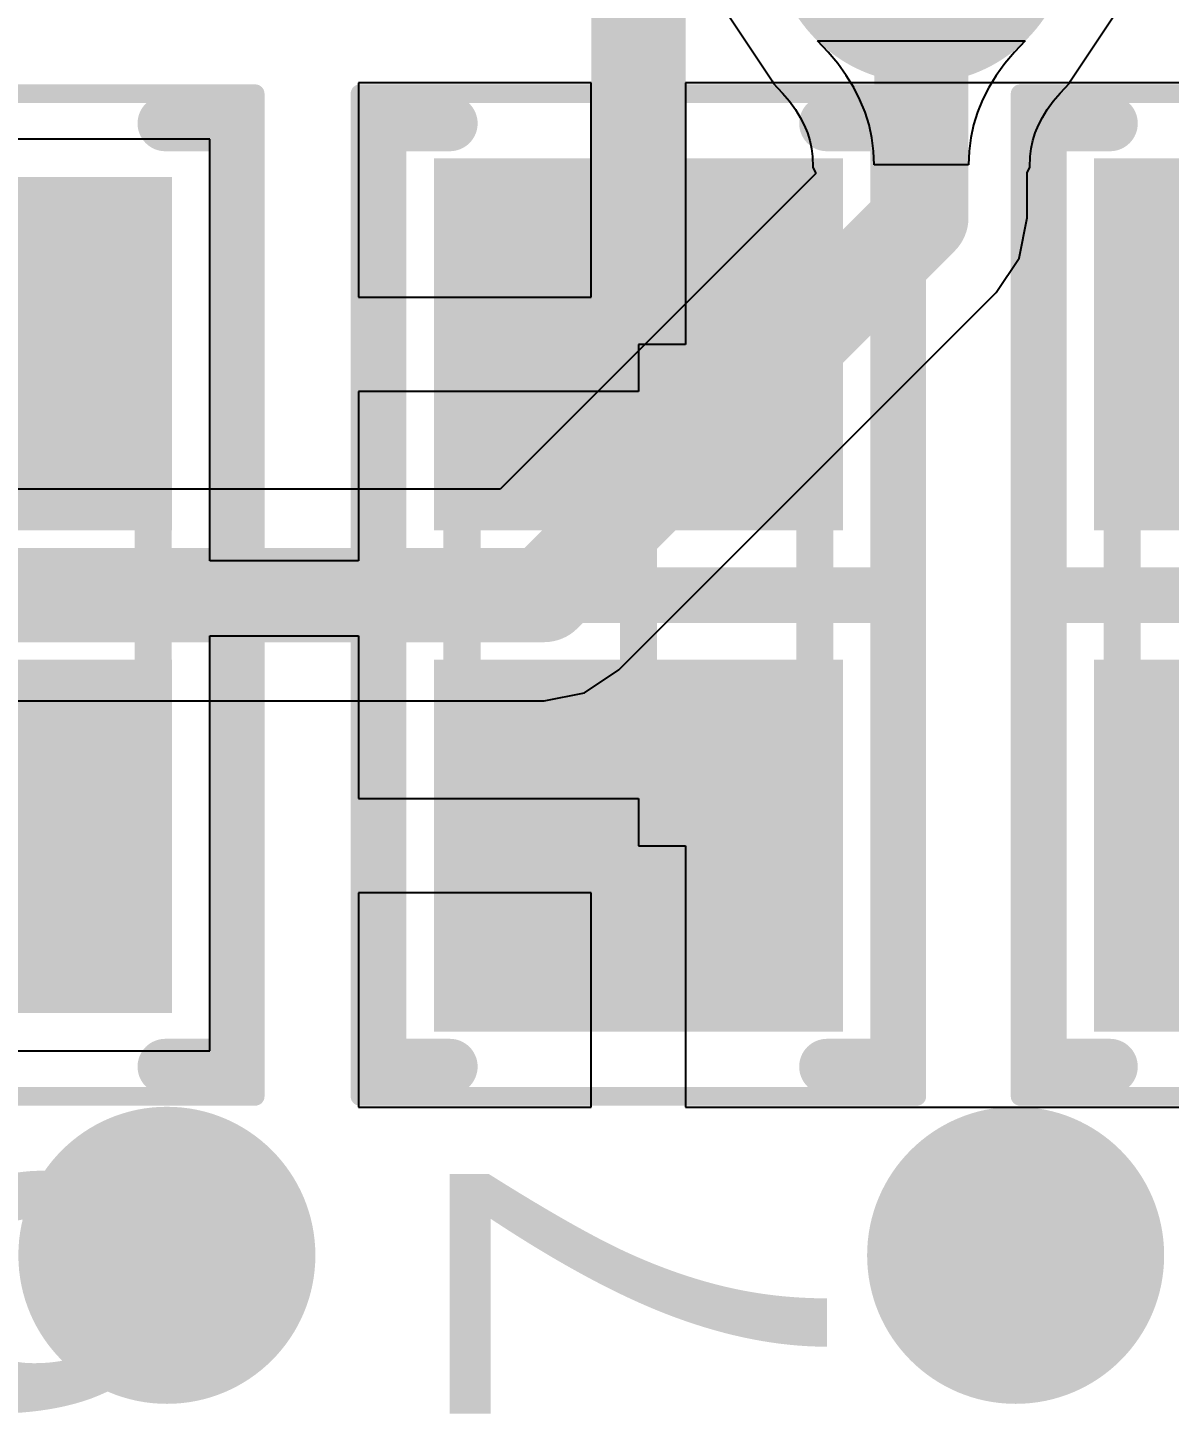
# Model space of a CAD drawing. Header units: inches. Extents: x 0 to 5455, y -5 to 5444.
# Drawn here: x 13.595 to 16.67, y 23.691 to 27.435 of the extents above; entities that cross this region are included whole.
import ezdxf

# ---------------------------------------------------------------- set-up
doc = ezdxf.new("R2010")
doc.units = ezdxf.units.IN
for name, color, linetype in [('Bottom Layer', 5, 'Continuous'), ('Top 3D Body', 56, 'Continuous'), ('Top Courtyard', 56, 'Continuous'), ('Top Layer', 1, 'Continuous'), ('Top Overlay', 2, 'Continuous'), ('Top Paste', 8, 'Continuous'), ('Top Solder', 216, 'Continuous'), ('Via Holes', 16, 'Continuous')]:
    doc.layers.add(name, color=color, linetype=linetype)
doc.styles.add('Arial', font='', dxfattribs={"height": 0.2})
doc.styles.get('Arial').set_extended_font_data('Arial')

# ---------------------------------------------------------------- blocks, each defined once
blk = doc.blocks.new('RES_0603_1608_18')
at = {"layer": 'Top Layer'}
for points in [[(-1.075, -0.475), (-1.075, 0.475), (-0.225, 0.475), (-0.225, -0.475)], [(0.225, -0.475), (0.225, 0.475), (1.075, 0.475), (1.075, -0.475)]]:
    blk.add_hatch(color=1, dxfattribs=at).paths.add_polyline_path(points)
at = {"layer": 'Top Paste'}
for points in [[(-1.075, -0.475), (-1.075, 0.475), (-0.225, 0.475), (-0.225, -0.475)], [(0.225, -0.475), (0.225, 0.475), (1.075, 0.475), (1.075, -0.475)]]:
    blk.add_hatch(color=8, dxfattribs=at).paths.add_polyline_path(points)
at = {"layer": 'Top Solder'}
for points in [[(-1.1258, -0.5258), (-1.1258, 0.5258), (-0.1742, 0.5258), (-0.1742, -0.5258)], [(0.1742, -0.5258), (0.1742, 0.5258), (1.1258, 0.5258), (1.1258, -0.5258)]]:
    blk.add_hatch(color=216, dxfattribs=at).paths.add_polyline_path(points)
at = {"layer": 'Top 3D Body'}
for points in [[(0.875, 0.475, 0.1, 0.1, 0), (-0.875, 0.475, 0.1, 0.1, 0)], [(-0.875, -0.475, 0.1, 0.1, 0), (-0.875, 0.475, 0.1, 0.1, 0)], [(0.875, -0.475, 0.1, 0.1, 0), (0.875, 0.475, 0.1, 0.1, 0)], [(0.875, -0.475, 0.1, 0.1, 0), (-0.875, -0.475, 0.1, 0.1, 0)]]:
    blk.add_lwpolyline(points, format="xyseb", dxfattribs=at)
for points in [[(-0.9, 0.475, 0.05, 0.05, 1), (-0.85, 0.475, 0.05, 0.05, 1)], [(-0.9, 0.475, 0.05, 0.05, 1), (-0.85, 0.475, 0.05, 0.05, 1)], [(0.85, 0.475, 0.05, 0.05, 1), (0.9, 0.475, 0.05, 0.05, 1)], [(0.85, 0.475, 0.05, 0.05, 1), (0.9, 0.475, 0.05, 0.05, 1)], [(-0.9, -0.475, 0.05, 0.05, 1), (-0.85, -0.475, 0.05, 0.05, 1)], [(-0.9, -0.475, 0.05, 0.05, 1), (-0.85, -0.475, 0.05, 0.05, 1)], [(0.85, -0.475, 0.05, 0.05, 1), (0.9, -0.475, 0.05, 0.05, 1)], [(0.85, -0.475, 0.05, 0.05, 1), (0.9, -0.475, 0.05, 0.05, 1)]]:
    blk.add_lwpolyline(points, format="xyseb", close=True, dxfattribs=at)
at = {"layer": 'Top Courtyard'}
for points in [[(1.35, 0.75, 0.05, 0.05, 0), (-1.35, 0.75, 0.05, 0.05, 0)], [(-1.35, -0.75, 0.05, 0.05, 0), (-1.35, 0.75, 0.05, 0.05, 0)], [(1.35, -0.75, 0.05, 0.05, 0), (1.35, 0.75, 0.05, 0.05, 0)], [(0, -0.475, 0.1, 0.1, 0), (0, 0.475, 0.1, 0.1, 0)], [(0.475, 0, 0.1, 0.1, 0), (-0.475, 0, 0.1, 0.1, 0)], [(1.35, -0.75, 0.05, 0.05, 0), (-1.35, -0.75, 0.05, 0.05, 0)]]:
    blk.add_lwpolyline(points, format="xyseb", dxfattribs=at)
for points in [[(-1.3625, 0.75, 0.025, 0.025, 1), (-1.3375, 0.75, 0.025, 0.025, 1)], [(-1.3625, 0.75, 0.025, 0.025, 1), (-1.3375, 0.75, 0.025, 0.025, 1)], [(1.3375, 0.75, 0.025, 0.025, 1), (1.3625, 0.75, 0.025, 0.025, 1)], [(1.3375, 0.75, 0.025, 0.025, 1), (1.3625, 0.75, 0.025, 0.025, 1)], [(-0.025, 0.475, 0.05, 0.05, 1), (0.025, 0.475, 0.05, 0.05, 1)], [(-0.5, 0, 0.05, 0.05, 1), (-0.45, 0, 0.05, 0.05, 1)], [(0.45, 0, 0.05, 0.05, 1), (0.5, 0, 0.05, 0.05, 1)], [(-0.025, -0.475, 0.05, 0.05, 1), (0.025, -0.475, 0.05, 0.05, 1)], [(-1.3625, -0.75, 0.025, 0.025, 1), (-1.3375, -0.75, 0.025, 0.025, 1)], [(-1.3625, -0.75, 0.025, 0.025, 1), (-1.3375, -0.75, 0.025, 0.025, 1)], [(1.3375, -0.75, 0.025, 0.025, 1), (1.3625, -0.75, 0.025, 0.025, 1)], [(1.3375, -0.75, 0.025, 0.025, 1), (1.3625, -0.75, 0.025, 0.025, 1)]]:
    blk.add_lwpolyline(points, format="xyseb", close=True, dxfattribs=at)
at = {"layer": 'Top Overlay'}
for points in [[(1.27, 0.7, 0.15, 0.15, 0), (-1.27, 0.7, 0.15, 0.15, 0)], [(-1.27, 0.508, 0.15, 0.15, 0), (-1.27, 0.7, 0.15, 0.15, 0)], [(0, -0.7, 0.15, 0.15, 0), (0, 0.7, 0.15, 0.15, 0)], [(1.27, 0.508, 0.15, 0.15, 0), (1.27, 0.7, 0.15, 0.15, 0)], [(-1.27, -0.7, 0.15, 0.15, 0), (-1.27, -0.508, 0.15, 0.15, 0)], [(1.27, -0.7, 0.15, 0.15, 0), (1.27, -0.508, 0.15, 0.15, 0)], [(1.27, -0.7, 0.15, 0.15, 0), (-1.27, -0.7, 0.15, 0.15, 0)]]:
    blk.add_lwpolyline(points, format="xyseb", dxfattribs=at)
for points in [[(-1.3075, 0.7, 0.075, 0.075, 1), (-1.2325, 0.7, 0.075, 0.075, 1)], [(-1.3075, 0.7, 0.075, 0.075, 1), (-1.2325, 0.7, 0.075, 0.075, 1)], [(-0.0375, 0.7, 0.075, 0.075, 1), (0.0375, 0.7, 0.075, 0.075, 1)], [(1.2325, 0.7, 0.075, 0.075, 1), (1.3075, 0.7, 0.075, 0.075, 1)], [(1.2325, 0.7, 0.075, 0.075, 1), (1.3075, 0.7, 0.075, 0.075, 1)], [(-1.3075, 0.508, 0.075, 0.075, 1), (-1.2325, 0.508, 0.075, 0.075, 1)], [(1.2325, 0.508, 0.075, 0.075, 1), (1.3075, 0.508, 0.075, 0.075, 1)], [(-1.3075, -0.508, 0.075, 0.075, 1), (-1.2325, -0.508, 0.075, 0.075, 1)], [(1.2325, -0.508, 0.075, 0.075, 1), (1.3075, -0.508, 0.075, 0.075, 1)], [(-1.3075, -0.7, 0.075, 0.075, 1), (-1.2325, -0.7, 0.075, 0.075, 1)], [(-1.3075, -0.7, 0.075, 0.075, 1), (-1.2325, -0.7, 0.075, 0.075, 1)], [(-0.0375, -0.7, 0.075, 0.075, 1), (0.0375, -0.7, 0.075, 0.075, 1)], [(1.2325, -0.7, 0.075, 0.075, 1), (1.3075, -0.7, 0.075, 0.075, 1)], [(1.2325, -0.7, 0.075, 0.075, 1), (1.3075, -0.7, 0.075, 0.075, 1)]]:
    blk.add_lwpolyline(points, format="xyseb", close=True, dxfattribs=at)
blk = doc.blocks.new('CAP_0603_1608_25')
at = {"layer": 'Top Layer'}
for points in [[(-1.125, -0.5), (-1.125, 0.5), (-0.225, 0.5), (-0.225, -0.5)], [(0.225, -0.5), (0.225, 0.5), (1.125, 0.5), (1.125, -0.5)]]:
    blk.add_hatch(color=1, dxfattribs=at).paths.add_polyline_path(points)
at = {"layer": 'Top Paste'}
for points in [[(-1.125, -0.5), (-1.125, 0.5), (-0.225, 0.5), (-0.225, -0.5)], [(0.225, -0.5), (0.225, 0.5), (1.125, 0.5), (1.125, -0.5)]]:
    blk.add_hatch(color=8, dxfattribs=at).paths.add_polyline_path(points)
at = {"layer": 'Top Solder'}
for points in [[(-1.1758, -0.5508), (-1.1758, 0.5508), (-0.1742, 0.5508), (-0.1742, -0.5508)], [(0.1742, -0.5508), (0.1742, 0.5508), (1.1758, 0.5508), (1.1758, -0.5508)]]:
    blk.add_hatch(color=216, dxfattribs=at).paths.add_polyline_path(points)
at = {"layer": 'Top 3D Body'}
for points in [[(-0.875, -0.475, 0.1, 0.1, 0), (-0.875, 0.475, 0.1, 0.1, 0)], [(0.875, 0.475, 0.1, 0.1, 0), (-0.875, 0.475, 0.1, 0.1, 0)], [(0.875, -0.475, 0.1, 0.1, 0), (0.875, 0.475, 0.1, 0.1, 0)], [(0.875, -0.475, 0.1, 0.1, 0), (-0.875, -0.475, 0.1, 0.1, 0)]]:
    blk.add_lwpolyline(points, format="xyseb", dxfattribs=at)
for points in [[(-0.9, 0.475, 0.05, 0.05, 1), (-0.85, 0.475, 0.05, 0.05, 1)], [(-0.9, 0.475, 0.05, 0.05, 1), (-0.85, 0.475, 0.05, 0.05, 1)], [(0.85, 0.475, 0.05, 0.05, 1), (0.9, 0.475, 0.05, 0.05, 1)], [(0.85, 0.475, 0.05, 0.05, 1), (0.9, 0.475, 0.05, 0.05, 1)], [(-0.9, -0.475, 0.05, 0.05, 1), (-0.85, -0.475, 0.05, 0.05, 1)], [(-0.9, -0.475, 0.05, 0.05, 1), (-0.85, -0.475, 0.05, 0.05, 1)], [(0.85, -0.475, 0.05, 0.05, 1), (0.9, -0.475, 0.05, 0.05, 1)], [(0.85, -0.475, 0.05, 0.05, 1), (0.9, -0.475, 0.05, 0.05, 1)]]:
    blk.add_lwpolyline(points, format="xyseb", close=True, dxfattribs=at)
at = {"layer": 'Top Courtyard'}
for points in [[(-1.35, -0.75, 0.05, 0.05, 0), (-1.35, 0.75, 0.05, 0.05, 0)], [(1.35, 0.75, 0.05, 0.05, 0), (-1.35, 0.75, 0.05, 0.05, 0)], [(1.35, -0.75, 0.05, 0.05, 0), (1.35, 0.75, 0.05, 0.05, 0)], [(0, -0.475, 0.1, 0.1, 0), (0, 0.475, 0.1, 0.1, 0)], [(0.475, 0, 0.1, 0.1, 0), (-0.475, 0, 0.1, 0.1, 0)], [(1.35, -0.75, 0.05, 0.05, 0), (-1.35, -0.75, 0.05, 0.05, 0)]]:
    blk.add_lwpolyline(points, format="xyseb", dxfattribs=at)
for points in [[(-1.3625, 0.75, 0.025, 0.025, 1), (-1.3375, 0.75, 0.025, 0.025, 1)], [(-1.3625, 0.75, 0.025, 0.025, 1), (-1.3375, 0.75, 0.025, 0.025, 1)], [(1.3375, 0.75, 0.025, 0.025, 1), (1.3625, 0.75, 0.025, 0.025, 1)], [(1.3375, 0.75, 0.025, 0.025, 1), (1.3625, 0.75, 0.025, 0.025, 1)], [(-0.025, 0.475, 0.05, 0.05, 1), (0.025, 0.475, 0.05, 0.05, 1)], [(-0.5, 0, 0.05, 0.05, 1), (-0.45, 0, 0.05, 0.05, 1)], [(0.45, 0, 0.05, 0.05, 1), (0.5, 0, 0.05, 0.05, 1)], [(-0.025, -0.475, 0.05, 0.05, 1), (0.025, -0.475, 0.05, 0.05, 1)], [(-1.3625, -0.75, 0.025, 0.025, 1), (-1.3375, -0.75, 0.025, 0.025, 1)], [(-1.3625, -0.75, 0.025, 0.025, 1), (-1.3375, -0.75, 0.025, 0.025, 1)], [(1.3375, -0.75, 0.025, 0.025, 1), (1.3625, -0.75, 0.025, 0.025, 1)], [(1.3375, -0.75, 0.025, 0.025, 1), (1.3625, -0.75, 0.025, 0.025, 1)]]:
    blk.add_lwpolyline(points, format="xyseb", close=True, dxfattribs=at)
at = {"layer": 'Top Overlay'}
for points in [[(1.27, 0.7, 0.15, 0.15, 0), (-1.27, 0.7, 0.15, 0.15, 0)], [(-1.27, 0.508, 0.15, 0.15, 0), (-1.27, 0.7, 0.15, 0.15, 0)], [(0, -0.7, 0.15, 0.15, 0), (0, 0.7, 0.15, 0.15, 0)], [(1.27, 0.508, 0.15, 0.15, 0), (1.27, 0.7, 0.15, 0.15, 0)], [(-1.27, -0.7, 0.15, 0.15, 0), (-1.27, -0.508, 0.15, 0.15, 0)], [(1.27, -0.7, 0.15, 0.15, 0), (1.27, -0.508, 0.15, 0.15, 0)], [(1.27, -0.7, 0.15, 0.15, 0), (-1.27, -0.7, 0.15, 0.15, 0)]]:
    blk.add_lwpolyline(points, format="xyseb", dxfattribs=at)
for points in [[(-1.3075, 0.7, 0.075, 0.075, 1), (-1.2325, 0.7, 0.075, 0.075, 1)], [(-1.3075, 0.7, 0.075, 0.075, 1), (-1.2325, 0.7, 0.075, 0.075, 1)], [(-0.0375, 0.7, 0.075, 0.075, 1), (0.0375, 0.7, 0.075, 0.075, 1)], [(1.2325, 0.7, 0.075, 0.075, 1), (1.3075, 0.7, 0.075, 0.075, 1)], [(1.2325, 0.7, 0.075, 0.075, 1), (1.3075, 0.7, 0.075, 0.075, 1)], [(-1.3075, 0.508, 0.075, 0.075, 1), (-1.2325, 0.508, 0.075, 0.075, 1)], [(1.2325, 0.508, 0.075, 0.075, 1), (1.3075, 0.508, 0.075, 0.075, 1)], [(-1.3075, -0.508, 0.075, 0.075, 1), (-1.2325, -0.508, 0.075, 0.075, 1)], [(1.2325, -0.508, 0.075, 0.075, 1), (1.3075, -0.508, 0.075, 0.075, 1)], [(-1.3075, -0.7, 0.075, 0.075, 1), (-1.2325, -0.7, 0.075, 0.075, 1)], [(-1.3075, -0.7, 0.075, 0.075, 1), (-1.2325, -0.7, 0.075, 0.075, 1)], [(-0.0375, -0.7, 0.075, 0.075, 1), (0.0375, -0.7, 0.075, 0.075, 1)], [(1.2325, -0.7, 0.075, 0.075, 1), (1.3075, -0.7, 0.075, 0.075, 1)], [(1.2325, -0.7, 0.075, 0.075, 1), (1.3075, -0.7, 0.075, 0.075, 1)]]:
    blk.add_lwpolyline(points, format="xyseb", close=True, dxfattribs=at)
blk = doc.blocks.new('CAP_0603_1608_26')
at = {"layer": 'Top Layer'}
for points in [[(-1.125, -0.5), (-1.125, 0.5), (-0.225, 0.5), (-0.225, -0.5)], [(0.225, -0.5), (0.225, 0.5), (1.125, 0.5), (1.125, -0.5)]]:
    blk.add_hatch(color=1, dxfattribs=at).paths.add_polyline_path(points)
at = {"layer": 'Top Paste'}
for points in [[(-1.125, -0.5), (-1.125, 0.5), (-0.225, 0.5), (-0.225, -0.5)], [(0.225, -0.5), (0.225, 0.5), (1.125, 0.5), (1.125, -0.5)]]:
    blk.add_hatch(color=8, dxfattribs=at).paths.add_polyline_path(points)
at = {"layer": 'Top Solder'}
for points in [[(-1.1758, -0.5508), (-1.1758, 0.5508), (-0.1742, 0.5508), (-0.1742, -0.5508)], [(0.1742, -0.5508), (0.1742, 0.5508), (1.1758, 0.5508), (1.1758, -0.5508)]]:
    blk.add_hatch(color=216, dxfattribs=at).paths.add_polyline_path(points)
at = {"layer": 'Top 3D Body'}
for points in [[(-0.875, -0.475, 0.1, 0.1, 0), (-0.875, 0.475, 0.1, 0.1, 0)], [(0.875, 0.475, 0.1, 0.1, 0), (-0.875, 0.475, 0.1, 0.1, 0)], [(0.875, -0.475, 0.1, 0.1, 0), (0.875, 0.475, 0.1, 0.1, 0)], [(0.875, -0.475, 0.1, 0.1, 0), (-0.875, -0.475, 0.1, 0.1, 0)]]:
    blk.add_lwpolyline(points, format="xyseb", dxfattribs=at)
for points in [[(-0.9, 0.475, 0.05, 0.05, 1), (-0.85, 0.475, 0.05, 0.05, 1)], [(-0.9, 0.475, 0.05, 0.05, 1), (-0.85, 0.475, 0.05, 0.05, 1)], [(0.85, 0.475, 0.05, 0.05, 1), (0.9, 0.475, 0.05, 0.05, 1)], [(0.85, 0.475, 0.05, 0.05, 1), (0.9, 0.475, 0.05, 0.05, 1)], [(-0.9, -0.475, 0.05, 0.05, 1), (-0.85, -0.475, 0.05, 0.05, 1)], [(-0.9, -0.475, 0.05, 0.05, 1), (-0.85, -0.475, 0.05, 0.05, 1)], [(0.85, -0.475, 0.05, 0.05, 1), (0.9, -0.475, 0.05, 0.05, 1)], [(0.85, -0.475, 0.05, 0.05, 1), (0.9, -0.475, 0.05, 0.05, 1)]]:
    blk.add_lwpolyline(points, format="xyseb", close=True, dxfattribs=at)
at = {"layer": 'Top Courtyard'}
for points in [[(-1.35, -0.75, 0.05, 0.05, 0), (-1.35, 0.75, 0.05, 0.05, 0)], [(1.35, 0.75, 0.05, 0.05, 0), (-1.35, 0.75, 0.05, 0.05, 0)], [(1.35, -0.75, 0.05, 0.05, 0), (1.35, 0.75, 0.05, 0.05, 0)], [(0, -0.475, 0.1, 0.1, 0), (0, 0.475, 0.1, 0.1, 0)], [(0.475, 0, 0.1, 0.1, 0), (-0.475, 0, 0.1, 0.1, 0)], [(1.35, -0.75, 0.05, 0.05, 0), (-1.35, -0.75, 0.05, 0.05, 0)]]:
    blk.add_lwpolyline(points, format="xyseb", dxfattribs=at)
for points in [[(-1.3625, 0.75, 0.025, 0.025, 1), (-1.3375, 0.75, 0.025, 0.025, 1)], [(-1.3625, 0.75, 0.025, 0.025, 1), (-1.3375, 0.75, 0.025, 0.025, 1)], [(1.3375, 0.75, 0.025, 0.025, 1), (1.3625, 0.75, 0.025, 0.025, 1)], [(1.3375, 0.75, 0.025, 0.025, 1), (1.3625, 0.75, 0.025, 0.025, 1)], [(-0.025, 0.475, 0.05, 0.05, 1), (0.025, 0.475, 0.05, 0.05, 1)], [(-0.5, 0, 0.05, 0.05, 1), (-0.45, 0, 0.05, 0.05, 1)], [(0.45, 0, 0.05, 0.05, 1), (0.5, 0, 0.05, 0.05, 1)], [(-0.025, -0.475, 0.05, 0.05, 1), (0.025, -0.475, 0.05, 0.05, 1)], [(-1.3625, -0.75, 0.025, 0.025, 1), (-1.3375, -0.75, 0.025, 0.025, 1)], [(-1.3625, -0.75, 0.025, 0.025, 1), (-1.3375, -0.75, 0.025, 0.025, 1)], [(1.3375, -0.75, 0.025, 0.025, 1), (1.3625, -0.75, 0.025, 0.025, 1)], [(1.3375, -0.75, 0.025, 0.025, 1), (1.3625, -0.75, 0.025, 0.025, 1)]]:
    blk.add_lwpolyline(points, format="xyseb", close=True, dxfattribs=at)
at = {"layer": 'Top Overlay'}
for points in [[(1.27, 0.7, 0.15, 0.15, 0), (-1.27, 0.7, 0.15, 0.15, 0)], [(-1.27, 0.508, 0.15, 0.15, 0), (-1.27, 0.7, 0.15, 0.15, 0)], [(0, -0.7, 0.15, 0.15, 0), (0, 0.7, 0.15, 0.15, 0)], [(1.27, 0.508, 0.15, 0.15, 0), (1.27, 0.7, 0.15, 0.15, 0)], [(-1.27, -0.7, 0.15, 0.15, 0), (-1.27, -0.508, 0.15, 0.15, 0)], [(1.27, -0.7, 0.15, 0.15, 0), (1.27, -0.508, 0.15, 0.15, 0)], [(1.27, -0.7, 0.15, 0.15, 0), (-1.27, -0.7, 0.15, 0.15, 0)]]:
    blk.add_lwpolyline(points, format="xyseb", dxfattribs=at)
for points in [[(-1.3075, 0.7, 0.075, 0.075, 1), (-1.2325, 0.7, 0.075, 0.075, 1)], [(-1.3075, 0.7, 0.075, 0.075, 1), (-1.2325, 0.7, 0.075, 0.075, 1)], [(-0.0375, 0.7, 0.075, 0.075, 1), (0.0375, 0.7, 0.075, 0.075, 1)], [(1.2325, 0.7, 0.075, 0.075, 1), (1.3075, 0.7, 0.075, 0.075, 1)], [(1.2325, 0.7, 0.075, 0.075, 1), (1.3075, 0.7, 0.075, 0.075, 1)], [(-1.3075, 0.508, 0.075, 0.075, 1), (-1.2325, 0.508, 0.075, 0.075, 1)], [(1.2325, 0.508, 0.075, 0.075, 1), (1.3075, 0.508, 0.075, 0.075, 1)], [(-1.3075, -0.508, 0.075, 0.075, 1), (-1.2325, -0.508, 0.075, 0.075, 1)], [(1.2325, -0.508, 0.075, 0.075, 1), (1.3075, -0.508, 0.075, 0.075, 1)], [(-1.3075, -0.7, 0.075, 0.075, 1), (-1.2325, -0.7, 0.075, 0.075, 1)], [(-1.3075, -0.7, 0.075, 0.075, 1), (-1.2325, -0.7, 0.075, 0.075, 1)], [(-0.0375, -0.7, 0.075, 0.075, 1), (0.0375, -0.7, 0.075, 0.075, 1)], [(1.2325, -0.7, 0.075, 0.075, 1), (1.3075, -0.7, 0.075, 0.075, 1)], [(1.2325, -0.7, 0.075, 0.075, 1), (1.3075, -0.7, 0.075, 0.075, 1)]]:
    blk.add_lwpolyline(points, format="xyseb", close=True, dxfattribs=at)

msp = doc.modelspace()

# ---------------------------------------------------------------- hatches: boundary and pattern name
at = {"layer": 'Bottom Layer'}
h = msp.add_hatch(color=5, dxfattribs=at)
edge = h.paths.add_edge_path()
edge.add_arc((16.002, 27.686), 0.4, 0, 360)
h = msp.add_hatch(color=5, dxfattribs=at)
edge = h.paths.add_edge_path()
edge.add_arc((13.97, 24.13), 0.4, 0, 360)
h = msp.add_hatch(color=5, dxfattribs=at)
edge = h.paths.add_edge_path()
edge.add_arc((16.256, 24.13), 0.4, 0, 360)
at = {"layer": 'Top Layer'}
h = msp.add_hatch(color=1, dxfattribs=at)
edge = h.paths.add_edge_path()
edge.add_arc((16.002, 27.686), 0.4, 0, 360)
h = msp.add_hatch(color=1, dxfattribs=at)
edge = h.paths.add_edge_path()
edge.add_arc((13.97, 24.13), 0.4, 0, 360)
h = msp.add_hatch(color=1, dxfattribs=at)
edge = h.paths.add_edge_path()
edge.add_arc((16.256, 24.13), 0.4, 0, 360)
at = {"layer": 'Via Holes'}
h = msp.add_hatch(color=7, dxfattribs=at)
edge = h.paths.add_edge_path()
edge.add_arc((13.97, 24.13), 0.2, 0, 360)
h = msp.add_hatch(color=7, dxfattribs=at)
edge = h.paths.add_edge_path()
edge.add_arc((16.256, 24.13), 0.2, 0, 360)

# ---------------------------------------------------------------- linework, layer by layer
at = {"layer": 'Bottom Layer'}
for p, q in [((15.4817, 27.4705), (15.6003, 27.2929)), ((16.4037, 27.2929), (16.5223, 27.4705)), ((15.7511, 27.37), (15.722, 27.4003)), ((15.722, 27.4003), (16.282, 27.4003)), ((15.7771, 27.339), (15.7511, 27.37)), ((16.2529, 27.37), (16.2269, 27.339)), ((16.282, 27.4003), (16.2529, 27.37)), ((15.8, 27.3073), (15.7771, 27.339)), ((16.2269, 27.339), (16.204, 27.3073)), ((15.8199, 27.275), (15.8, 27.3073)), ((16.204, 27.3073), (16.1841, 27.275)), ((15.6003, 27.2929), (15.6029, 27.2862)), ((15.6029, 27.2862), (15.6282, 27.2598)), ((15.6282, 27.2598), (15.6469, 27.2375)), ((15.8368, 27.2419), (15.8199, 27.275)), ((16.1841, 27.275), (16.1672, 27.2419)), ((16.3571, 27.2375), (16.3758, 27.2598)), ((16.3758, 27.2598), (16.4011, 27.2862)), ((16.4011, 27.2862), (16.4037, 27.2929)), ((15.6469, 27.2375), (15.6628, 27.2156)), ((15.8505, 27.2082), (15.8368, 27.2419)), ((16.1672, 27.2419), (16.1535, 27.2082)), ((16.3412, 27.2156), (16.3571, 27.2375)), ((15.6628, 27.2156), (15.6759, 27.1942)), ((15.6759, 27.1942), (15.6866, 27.1732)), ((15.8612, 27.1739), (15.8505, 27.2082)), ((16.1535, 27.2082), (16.1428, 27.1739)), ((16.3174, 27.1732), (16.3281, 27.1942)), ((16.3281, 27.1942), (16.3412, 27.2156)), ((15.6866, 27.1732), (15.6951, 27.1524)), ((15.6951, 27.1524), (15.7016, 27.1317)), ((15.8689, 27.1388), (15.8612, 27.1739)), ((16.1428, 27.1739), (16.1351, 27.1388)), ((16.3024, 27.1317), (16.3089, 27.1524)), ((16.3089, 27.1524), (16.3174, 27.1732)), ((15.7016, 27.1317), (15.7062, 27.1107)), ((15.7062, 27.1107), (15.709, 27.0891)), ((15.8735, 27.1031), (15.8689, 27.1388)), ((16.1351, 27.1388), (16.1305, 27.1031)), ((16.295, 27.0891), (16.2978, 27.1107)), ((16.2978, 27.1107), (16.3024, 27.1317)), ((15.709, 27.0891), (15.7102, 27.0598)), ((15.875, 27.0667), (15.8735, 27.1031)), ((16.1305, 27.1031), (16.129, 27.0667)), ((16.2938, 27.0598), (16.295, 27.0891)), ((15.7171, 27.042), (14.868, 26.1929)), ((15.7102, 27.0598), (15.7171, 27.0448)), ((15.7171, 27.0448), (15.7171, 27.042)), ((16.129, 27.0667), (15.875, 27.0667)), ((16.2869, 27.0448), (16.2938, 27.0598)), ((16.2869, 26.924), (16.2869, 27.0448)), ((16.2652, 26.815), (16.2869, 26.924)), ((16.2034, 26.7226), (16.2652, 26.815)), ((15.1874, 25.7066), (16.2034, 26.7226)), ((16.2034, 26.7226), (16.2034, 26.7226)), ((14.868, 26.1929), (11.802, 26.1929)), ((15.095, 25.6448), (15.1874, 25.7066)), ((11.684, 25.6231), (14.986, 25.6231)), ((14.986, 25.6231), (15.095, 25.6448)), ((14.986, 25.6231), (14.986, 25.6231))]:
    msp.add_line(p, q, dxfattribs=at)
for points in [[(16.002, 26.924, 0.254, 0.254, 0), (16.002, 27.686, 0.254, 0.254, 0)], [(14.986, 25.908, 0.254, 0.254, 0), (16.002, 26.924, 0.254, 0.254, 0)], [(11.684, 25.908, 0.254, 0.254, 0), (14.986, 25.908, 0.254, 0.254, 0)]]:
    msp.add_lwpolyline(points, format="xyseb", dxfattribs=at)
for points in [[(15.9385, 26.924, 0.127, 0.127, 1), (16.0655, 26.924, 0.127, 0.127, 1)], [(15.9385, 26.924, 0.127, 0.127, 1), (16.0655, 26.924, 0.127, 0.127, 1)], [(14.9225, 25.908, 0.127, 0.127, 1), (15.0495, 25.908, 0.127, 0.127, 1)], [(14.9225, 25.908, 0.127, 0.127, 1), (15.0495, 25.908, 0.127, 0.127, 1)]]:
    msp.add_lwpolyline(points, format="xyseb", close=True, dxfattribs=at)
at = {"layer": 'Top Layer'}
for p, q in [((15.113, 27.287), (14.486, 27.287)), ((14.486, 27.287), (14.486, 26.71)), ((15.113, 26.71), (15.113, 27.287)), ((15.994, 27.287), (15.367, 27.287)), ((15.367, 27.287), (15.367, 26.583)), ((16.264, 27.287), (15.994, 27.287)), ((15.994, 27.287), (15.994, 27.287)), ((16.891, 27.287), (16.264, 27.287)), ((16.264, 27.287), (16.264, 27.287)), ((14.0854, 27.1354), (13.2429, 27.1354)), ((14.0854, 26), (14.0854, 27.1354)), ((14.486, 26.71), (15.113, 26.71)), ((15.367, 26.583), (15.24, 26.583)), ((15.24, 26.583), (15.24, 26.456)), ((15.24, 26.456), (14.486, 26.456)), ((14.486, 26.456), (14.486, 26)), ((14.486, 26), (14.0854, 26)), ((14.0854, 24.6806), (14.0854, 25.7984)), ((14.0854, 25.7984), (14.486, 25.7984)), ((14.486, 25.7984), (14.486, 25.36)), ((14.486, 25.36), (15.24, 25.36)), ((15.24, 25.36), (15.24, 25.233)), ((15.24, 25.233), (15.367, 25.233)), ((15.367, 25.233), (15.367, 24.529)), ((15.113, 25.106), (14.486, 25.106)), ((14.486, 25.106), (14.486, 24.529)), ((15.113, 24.529), (15.113, 25.106)), ((12.8306, 24.6806), (14.0854, 24.6806)), ((14.486, 24.529), (15.113, 24.529)), ((15.367, 24.529), (15.994, 24.529)), ((15.994, 24.529), (15.994, 24.529)), ((15.994, 24.529), (16.264, 24.529)), ((16.264, 24.529), (16.264, 24.529)), ((16.264, 24.529), (16.891, 24.529))]:
    msp.add_line(p, q, dxfattribs=at)
msp.add_lwpolyline([(15.24, 26.583, 0.254, 0.254, 0), (15.24, 27.677, 0.254, 0.254, 0)], format="xyseb", dxfattribs=at)
msp.add_lwpolyline([(15.1765, 26.583, 0.127, 0.127, 1), (15.3035, 26.583, 0.127, 0.127, 1)], format="xyseb", close=True, dxfattribs=at)

# ---------------------------------------------------------------- block references
at = {"rotation": 270}
for name, p in [('RES_0603_1608_18', (13.458, 25.908)), ('CAP_0603_1608_25', (15.24, 25.908)), ('CAP_0603_1608_26', (17.018, 25.908))]:
    msp.add_blockref(name, p, dxfattribs=at)

# ---------------------------------------------------------------- texts
at = {"layer": 'Top Overlay', "style": 'Arial'}
for s, p in [('R6', (13.97, 22.606)), ('C7', (15.748, 22.606))]:
    msp.add_text(s, height=1.016, rotation=90, dxfattribs=at).set_placement(p)

doc.saveas('drawing.dxf')
